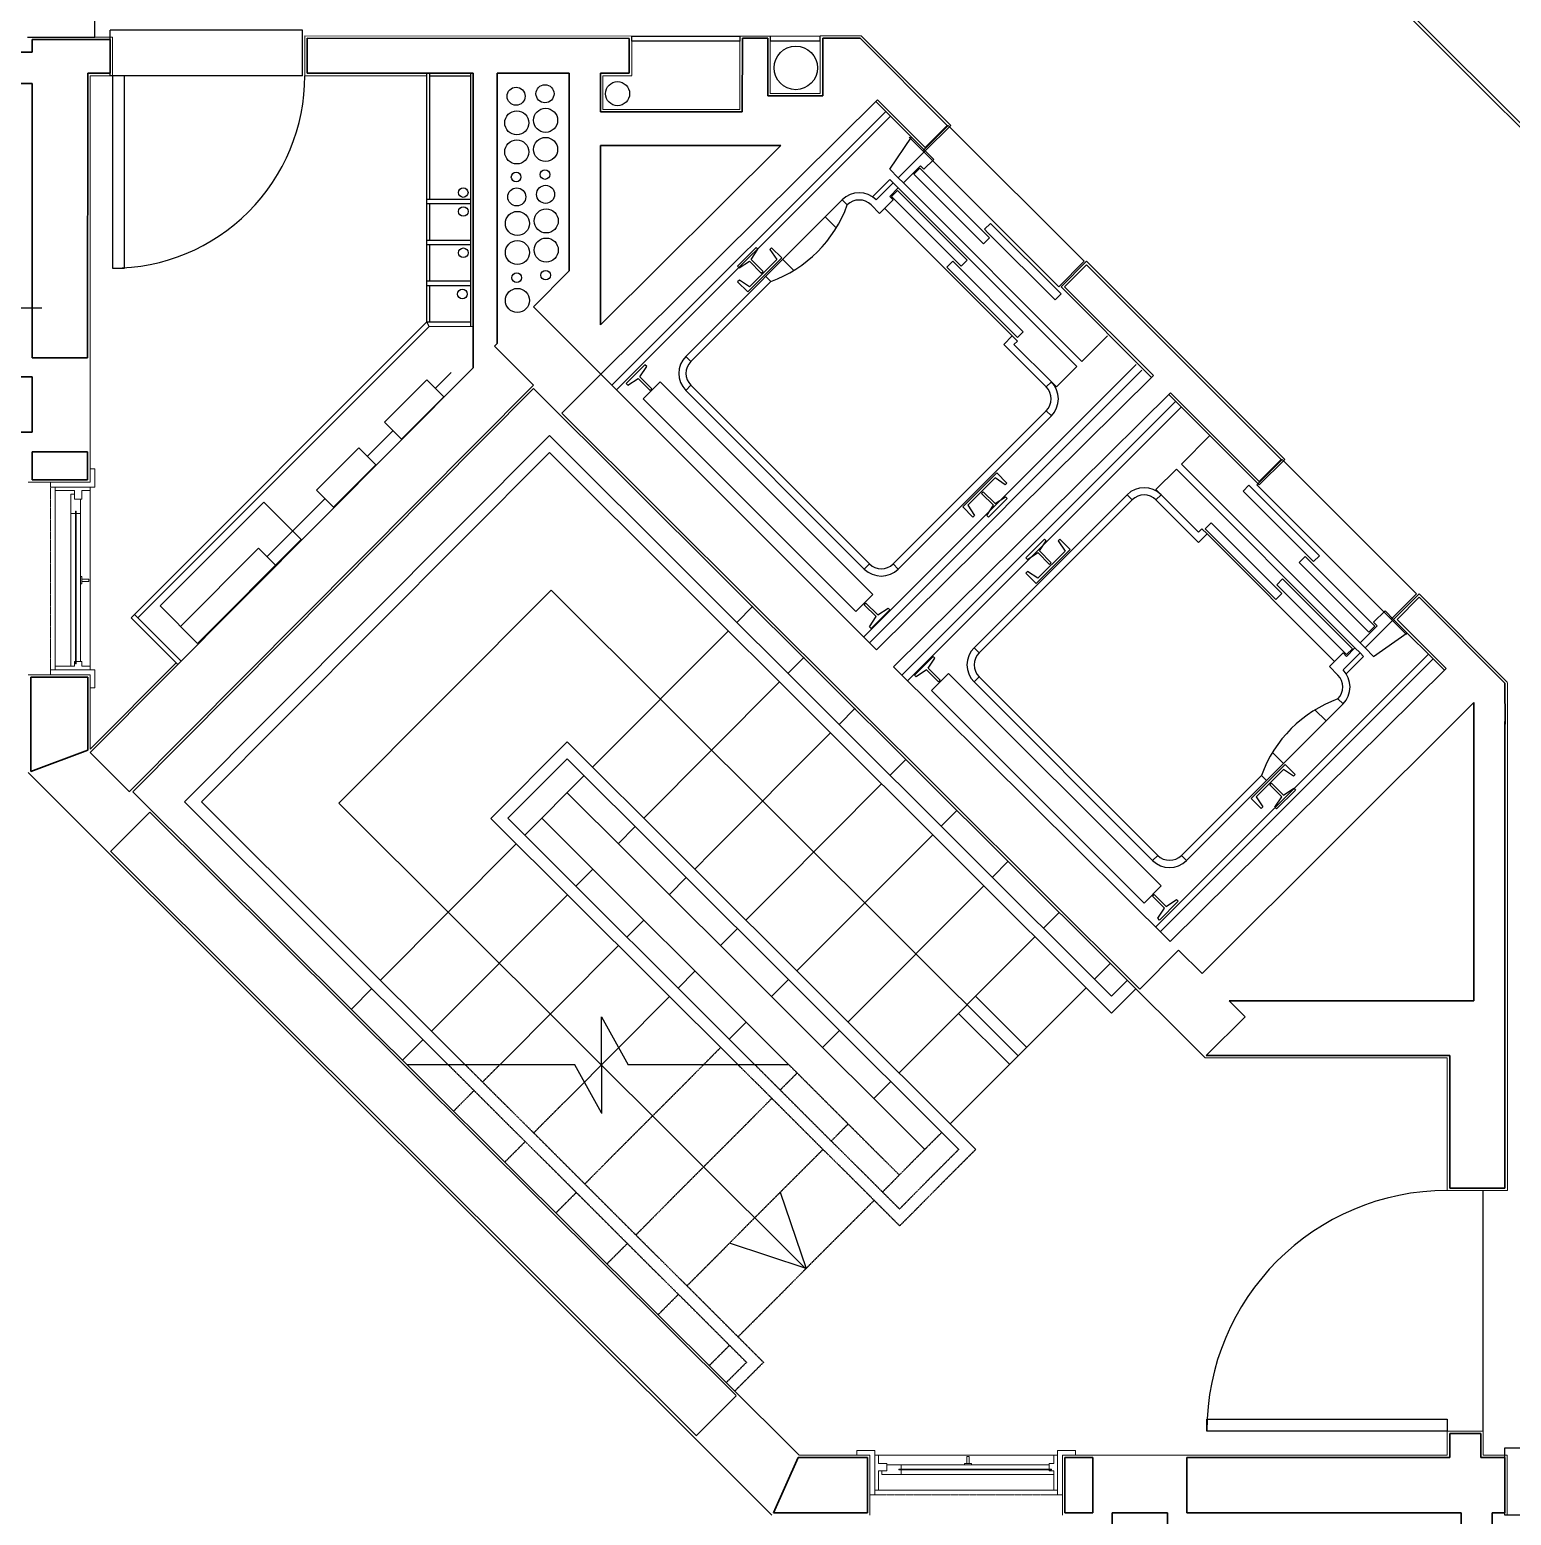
# Model space of a CAD drawing. Header units: millimetres. Extents: x -32319 to 9885, y 990 to 22164.
# Drawn here: x -2477 to 3684, y 9785 to 15960 of the extents above; entities that cross this region are included whole.
import ezdxf

# ---------------------------------------------------------------- set-up
doc = ezdxf.new("R2010")
doc.units = ezdxf.units.MM
doc.linetypes.add('HIDDEN', pattern=[0.375, 0.25, -0.125])
doc.layers.add('door', color=53, linetype='Continuous')
doc.layers.add('furniture', color=34, linetype='Continuous')
for name, color, linetype, lineweight in [('plaster', 4, 'Continuous', 13), ('wall', 5, 'Continuous', 35), ('wind', 161, 'Continuous', 5)]:
    doc.layers.add(name, color=color, linetype=linetype, lineweight=lineweight)

msp = doc.modelspace()

# ---------------------------------------------------------------- linework, layer by layer
for p, q in [((-2207.2, 15929.2), (-2207.2, 16920.8)), ((-1343, 15958), (-2143, 15958)), ((-2143, 15769.2), (-2143, 15958)), ((-1343.1, 15769.2), (-1343, 15958)), ((26.1, 15933.1), (476.1, 15933.1)), ((26.1, 15913.1), (26.1, 15933.1)), ((476.1, 15933.1), (476.1, 15913.1)), ((601.8, 15933.1), (810, 15934.3)), ((601.8, 15933.1), (601.8, 15913.1)), ((810, 15913.1), (810, 15934.3)), ((-2487.2, 15929.3), (-2207.2, 15929.2)), ((476.1, 15913.1), (26.1, 15913.1)), ((810.1, 15913.1), (601.8, 15913.1)), ((-1343.1, 15769.2), (-2143, 15769.2)), ((1082.4, 15620.6), (-54.6, 14483.6)), ((1101.5, 15601.5), (-35.4, 14464.5)), ((1236.5, 15456.7), (1342.5, 15562.8)), ((1342.5, 15562.8), (1907.4, 14997.8)), ((1099.3, 15380.4), (1189.8, 15513.3)), ((1801.6, 14891.9), (1180.2, 15513)), ((1246.3, 15456.7), (1134.6, 15345)), ((1281.7, 15421.4), (1246.3, 15456.7)), ((1134.6, 15345), (1099.3, 15380.4)), ((1155.9, 15323.8), (1226.6, 15394.5)), ((1224.3, 15385.1), (1199.5, 15360.4)), ((1224.3, 15385.1), (1514.2, 15095.2)), ((1226.6, 15394.5), (1240.7, 15380.4)), ((1240.7, 15380.4), (1281.7, 15421.4)), ((1099.3, 15337.9), (1027.1, 15265.8)), ((1113.4, 15323.8), (1042.7, 15253.1)), ((1113.4, 15323.8), (1099.3, 15337.9)), ((1134.6, 15302.6), (1113.4, 15323.8)), ((1134.6, 15345), (1155.9, 15323.8)), ((1155.9, 15323.8), (1898.3, 14581.3)), ((1489.4, 15070.5), (1199.5, 15360.4)), ((250.8, 14602.5), (901.3, 15253.1)), ((922.5, 15231.9), (901.3, 15253.1)), ((1113.4, 15253.1), (1056.9, 15196.5)), ((1134.6, 15302.6), (1099.3, 15267.2)), ((1099.3, 15267.2), (1113.4, 15253.1)), ((1106.4, 15267.2), (1131.1, 15292)), ((1106.4, 15267.2), (1396.3, 14977.3)), ((1421, 15002.1), (1131.1, 15292)), ((1134.6, 15302.6), (1877.1, 14560.1)), ((1021.5, 15231.9), (1056.9, 15196.5)), ((1608.4, 14687.4), (1078.1, 15217.7)), ((830.6, 15182.4), (876.6, 15136.4)), ((1493, 15130.6), (1517.7, 15155.3)), ((1507.1, 15116.4), (1493, 15130.6)), ((1517.7, 15155.3), (1811.2, 14861.9)), ((1514.2, 15095.2), (1489.4, 15070.5)), ((1786.4, 14837.1), (1507.1, 15116.4)), ((543.7, 15054.9), (465.9, 14977.1)), ((508.9, 14870.4), (650.4, 15011.9)), ((522.5, 15005.4), (550.8, 15047.8)), ((572, 14955.9), (522.5, 15005.4)), ((550.8, 15047.8), (543.7, 15054.9)), ((607.9, 15054.3), (600.9, 15047.2)), ((600.9, 15047.2), (629.2, 15004.8)), ((650.4, 15011.9), (607.9, 15054.3)), ((653.8, 15005.6), (699.8, 14959.6)), ((465.9, 14977.1), (473, 14970)), ((473, 14970), (515.4, 14998.3)), ((564.9, 14948.8), (515.4, 14998.3)), ((629.2, 15004.8), (516, 14891.6)), ((564.9, 14948.8), (572, 14955.9)), ((1360.9, 14998.5), (1336.2, 14973.8)), ((1336.2, 14973.8), (1629.6, 14680.3)), ((1375.1, 14984.4), (1360.9, 14998.5)), ((1654.4, 14705.1), (1375.1, 14984.4)), ((1396.3, 14977.3), (1421, 15002.1)), ((1907.4, 14997.8), (1801.6, 14891.9)), ((272, 14581.3), (604.3, 14913.7)), ((473.6, 14919.9), (466.5, 14912.9)), ((466.5, 14912.9), (508.9, 14870.4)), ((516, 14891.6), (473.6, 14919.9)), ((604.3, 14913.7), (583.1, 14934.9)), ((1811.2, 14861.9), (1786.4, 14837.1)), ((1629.6, 14680.3), (1654.4, 14705.1)), ((1608.4, 14687.4), (1573, 14652)), ((1573, 14652), (1749.8, 14475.3)), ((1608.4, 14687.4), (1629.6, 14666.2)), ((1629.6, 14666.2), (1615.5, 14652)), ((1615.5, 14652), (1771, 14496.5)), ((1898.3, 14581.3), (2004.4, 14687.4)), ((272, 14581.3), (250.8, 14602.5)), ((81.1, 14567.1), (3.3, 14489.4)), ((59.9, 14517.6), (88.2, 14560.1)), ((109.4, 14468.1), (59.9, 14517.6)), ((88.2, 14560.1), (81.1, 14567.1)), ((2123.3, 14568.5), (991.9, 13437.1)), ((2147.1, 14544.7), (1015.7, 13413.3)), ((1792.3, 14475.3), (1877.1, 14560.1)), ((3.3, 14489.4), (10.4, 14482.3)), ((10.4, 14482.3), (52.8, 14510.6)), ((102.3, 14461.1), (52.8, 14510.6)), ((144.7, 14496.5), (74, 14425.8)), ((102.3, 14461.1), (109.4, 14468.1)), ((1028.6, 13612.6), (144.7, 14496.5)), ((272, 14482.3), (250.8, 14461.1)), ((250.8, 14461.1), (993.2, 13718.7)), ((272, 14482.3), (1014.4, 13739.9)), ((1749.8, 14475.3), (1771, 14496.5)), ((1771, 14496.5), (1792.3, 14475.3)), ((957.9, 13541.9), (74, 14425.8)), ((2288, 14415.9), (1149.5, 13277.3)), ((2311.8, 14392.1), (1173.3, 13253.7)), ((1113.4, 13739.9), (1749.8, 14376.3)), ((1134.6, 13718.7), (1771, 14355.1)), ((1749.8, 14376.3), (1771, 14355.1)), ((-315.3, 14273.5), (-1833.1, 12751.4)), ((-315.3, 14273.5), (1420.2, 12542.7)), ((2312.2, 14154.7), (2430.7, 14273.2)), ((-315.2, 14202.8), (-1762.4, 12751.5)), ((-315.4, 14202.6), (1349.3, 12542.7)), ((3054.7, 13412.2), (2312.2, 14154.7)), ((2625.7, 14068), (2731.5, 14173.8)), ((2731.5, 14173.8), (3290.1, 13615.2)), ((1402.5, 13976.8), (1544, 14118.3)), ((1536.9, 14097.1), (1423.7, 13983.9)), ((1579.3, 14068.8), (1536.9, 14097.1)), ((1544, 14118.3), (1586.4, 14075.8)), ((2206.1, 14048.6), (2291, 14133.5)), ((3033.5, 13391), (2291, 14133.5)), ((1449.5, 13391), (2085.9, 14027.4)), ((1480.9, 14032.8), (1488, 14039.9)), ((1480.9, 14032.8), (1530.4, 13983.4)), ((1488, 14039.9), (1537.5, 13990.4)), ((1537.5, 13990.4), (1579.9, 14018.7)), ((1586.4, 14075.8), (1579.3, 14068.8)), ((1579.9, 14018.7), (1587, 14011.6)), ((2107.1, 14006.2), (2085.9, 14027.4)), ((2227.3, 14027.4), (2206.1, 14048.6)), ((2206.1, 14006.2), (2227.3, 14027.4)), ((2382.9, 13871.9), (2227.3, 14027.4)), ((2592.7, 14067.5), (2568, 14042.8)), ((2568, 14042.8), (2861.4, 13749.3)), ((2886.2, 13774.1), (2592.7, 14067.5)), ((3247.2, 13446.8), (2625.7, 14068)), ((1445, 13934.4), (1402.5, 13976.8)), ((1423.7, 13983.9), (1452, 13941.5)), ((1470.7, 13369.8), (2107.1, 14006.2)), ((1502.1, 13940.9), (1530.4, 13983.4)), ((1587, 14011.6), (1509.2, 13933.9)), ((2382.9, 13829.4), (2206.1, 14006.2)), ((1452, 13941.5), (1445, 13934.4)), ((1509.2, 13933.9), (1502.1, 13940.9)), ((2411.2, 13886), (2435.9, 13910.8)), ((2435.9, 13910.8), (2715.3, 13631.4)), ((1742.5, 13843.3), (1664.7, 13765.6)), ((1721.3, 13793.8), (1749.6, 13836.3)), ((1742.5, 13843.3), (1749.6, 13836.3)), ((1799.6, 13835.7), (1806.7, 13842.8)), ((1799.6, 13835.7), (1827.9, 13793.3)), ((1849.1, 13800.3), (1806.7, 13842.8)), ((2397.1, 13886), (2382.9, 13871.9)), ((2418.3, 13864.8), (2382.9, 13829.4)), ((2418.3, 13864.8), (2397.1, 13886)), ((2704.6, 13592.6), (2411.2, 13886)), ((2418.3, 13864.8), (2948.6, 13334.5)), ((1671.8, 13758.5), (1714.2, 13786.8)), ((1707.7, 13658.9), (1849.1, 13800.3)), ((1763.7, 13737.3), (1714.2, 13786.8)), ((1827.9, 13793.3), (1714.8, 13680.1)), ((1770.8, 13744.3), (1721.3, 13793.8)), ((2801.3, 13745.8), (2826.1, 13770.6)), ((3116, 13480.6), (2826.1, 13770.6)), ((2886.2, 13774.1), (2861.4, 13749.3)), ((1014.4, 13739.9), (993.2, 13718.7)), ((1113.4, 13739.9), (1134.6, 13718.7)), ((1664.7, 13765.6), (1671.8, 13758.5)), ((1672.4, 13708.4), (1665.3, 13701.3)), ((1714.8, 13680.1), (1672.4, 13708.4)), ((1763.7, 13737.3), (1770.8, 13744.3)), ((2801.3, 13745.8), (3091.3, 13455.9)), ((1665.3, 13701.3), (1707.7, 13658.9)), ((2708.2, 13652.7), (2732.9, 13677.4)), ((2998.1, 13362.7), (2708.2, 13652.7)), ((2732.9, 13677.4), (3022.8, 13387.5)), ((-309.3, 13630.7), (-1191.6, 12745.9)), ((-309.3, 13630.7), (1632.7, 11695.2)), ((1028.6, 13612.6), (957.9, 13541.9)), ((2729.4, 13617.3), (2704.6, 13592.6)), ((2715.3, 13631.4), (2729.4, 13617.3)), ((3290.1, 13615.2), (3184.5, 13509.6)), ((530.3, 13563.7), (463.4, 13496.6)), ((993.2, 13570.2), (1000.2, 13577.3)), ((993.2, 13570.2), (1042.7, 13520.7)), ((1000.2, 13577.3), (1049.7, 13527.8)), ((1099.2, 13549), (1021.4, 13471.2)), ((1049.7, 13527.8), (1092.2, 13556.1)), ((1092.2, 13556.1), (1099.2, 13549)), ((3111.2, 13497.1), (3159, 13544.9)), ((3159, 13544.9), (3194.2, 13509.4)), ((428.1, 13461.2), (-136.4, 12895.1)), ((1014.4, 13478.3), (1042.7, 13520.7)), ((1021.4, 13471.2), (1014.4, 13478.3)), ((3054.7, 13412.2), (3125.4, 13483)), ((3194.2, 13509.4), (3075.9, 13391)), ((3116, 13480.6), (3091.3, 13455.9)), ((3125.4, 13483), (3111.2, 13497.1)), ((3075.9, 13391), (3054.7, 13412.2)), ((3111.2, 13355.7), (3250.8, 13452.8)), ((742.7, 13351.8), (675.9, 13284.8)), ((1279.9, 13355.6), (1202.1, 13277.8)), ((1258.7, 13306.1), (1287, 13348.5)), ((1287, 13348.5), (1279.9, 13355.6)), ((1470.7, 13369.8), (1449.5, 13391)), ((3339, 13364.5), (2204.3, 12229.9)), ((3358.1, 13345.4), (2223.5, 12210.9)), ((2984, 13369.8), (2927.4, 13313.2)), ((2998.1, 13355.7), (2984, 13369.8)), ((3054.7, 13369.8), (2984, 13299.1)), ((3068.8, 13355.7), (2996.7, 13283.5)), ((3033.5, 13391), (2998.1, 13355.7)), ((2998.1, 13362.7), (3022.8, 13387.5)), ((3033.5, 13391), (3054.7, 13369.8)), ((3054.7, 13369.8), (3068.8, 13355.7)), ((3075.9, 13391), (3111.2, 13355.7)), ((1208.4, 13269.9), (1201.3, 13277)), ((1251.6, 13299), (1208.4, 13269.9)), ((1301.1, 13249.5), (1251.6, 13299)), ((1308.2, 13256.6), (1258.7, 13306.1)), ((1343.5, 13285), (1272.8, 13214.3)), ((1343.5, 13285), (2227.3, 12401.1)), ((2962.7, 13277.9), (2927.4, 13313.2)), ((640.5, 13249.4), (76, 12683.2)), ((1272.8, 13214.3), (2156.6, 12330.4)), ((1301.1, 13249.5), (1308.2, 13256.6)), ((1470.7, 13270.8), (1449.5, 13249.6)), ((2192, 12507.1), (1449.5, 13249.6)), ((2213.2, 12528.4), (1470.7, 13270.8)), ((2333.4, 12507.1), (2984, 13157.7)), ((2962.7, 13178.9), (2984, 13157.7)), ((955, 13139.9), (888.3, 13073)), ((2913.2, 13087), (2867.2, 13133)), ((853, 13037.6), (359.5, 12542.7)), ((-242.6, 13001), (-560.4, 12682.3)), ((-242.6, 13001), (217, 12542.7)), ((-242.5, 12930.3), (-489.7, 12682.4)), ((-242.5, 12930.3), (146.2, 12542.7)), ((1167.4, 12928), (1100.7, 12861.1)), ((2601.3, 12765.3), (2742.7, 12906.8)), ((2736.5, 12910.2), (2690.4, 12956.2)), ((2742.7, 12906.8), (2785.2, 12864.3)), ((-171.7, 12859.7), (-418.8, 12611.8)), ((2312.2, 12528.4), (2644.5, 12860.7)), ((2735.7, 12885.5), (2622.5, 12772.4)), ((2644.5, 12860.7), (2665.8, 12839.5)), ((2778.1, 12857.3), (2735.7, 12885.5)), ((2785.2, 12864.3), (2778.1, 12857.3)), ((1065.4, 12825.7), (630.8, 12389.8)), ((2679.7, 12821.3), (2686.7, 12828.4)), ((2679.7, 12821.3), (2729.2, 12771.8)), ((2686.7, 12828.4), (2736.2, 12778.9)), ((2785.7, 12800.1), (2707.9, 12722.3)), ((2736.2, 12778.9), (2778.7, 12807.2)), ((2778.7, 12807.2), (2785.7, 12800.1)), ((-1833.3, 12751.2), (-737.2, 11658.3)), ((-1762.4, 12751.5), (-666.2, 11658.3)), ((-1191.6, 12745.9), (750.4, 10810.4)), ((2643.7, 12722.9), (2601.3, 12765.3)), ((2622.5, 12772.4), (2650.8, 12730)), ((2650.8, 12730), (2643.7, 12722.9)), ((2700.9, 12729.4), (2729.2, 12771.8)), ((2707.9, 12722.3), (2700.9, 12729.4)), ((-560.4, 12682.3), (468, 11658.3)), ((-489.7, 12682.4), (537.8, 11658.3)), ((-348.2, 12682.6), (679, 11658.3)), ((1379.7, 12716), (1313.2, 12649.3)), ((40.7, 12647.8), (-29.9, 12577)), ((1277.9, 12613.9), (713.3, 12047.8)), ((-454.1, 12576.5), (-1019, 12009.9)), ((4.6, 12542.7), (1244.7, 11306)), ((1592.1, 12504.1), (1525.6, 12437.5)), ((2213.2, 12528.4), (2192, 12507.1)), ((2312.2, 12528.4), (2333.4, 12507.1)), ((-135.8, 12470.8), (-206.4, 12400)), ((253.1, 12436), (182.5, 12365.2)), ((-241.5, 12364.8), (-806.6, 11798.1)), ((1490.3, 12402.1), (925.8, 11835.9)), ((2227.3, 12401.1), (2156.6, 12330.4)), ((2191.9, 12358.7), (2199, 12365.8)), ((2191.9, 12358.7), (2241.4, 12309.2)), ((2199, 12365.8), (2248.5, 12316.3)), ((1804.3, 12292.1), (1738, 12225.6)), ((2213.2, 12266.8), (2241.4, 12309.2)), ((2298, 12337.5), (2220.2, 12259.7)), ((2248.5, 12316.3), (2290.9, 12344.6)), ((2290.9, 12344.6), (2298, 12337.5)), ((76.6, 12259), (6.1, 12188.3)), ((2220.2, 12259.7), (2213.2, 12266.8)), ((465.6, 12224.2), (395, 12153.4)), ((1702.7, 12190.2), (1138.2, 11624.1)), ((-28.9, 12153.1), (-522.3, 11658.3)), ((289.1, 12047.1), (218.6, 11976.5)), ((2016.7, 12080.3), (1950.5, 12013.8)), ((678, 12012.3), (607.4, 11941.5)), ((2087.5, 12009.6), (2021.3, 11943.2)), ((-1054.3, 11974.5), (-1138.3, 11890.3)), ((183.7, 11941.5), (-251.1, 11505.5)), ((1915.2, 11978.4), (1350.7, 11412.3)), ((1455.3, 11942.5), (1667.7, 11730.7)), ((2122.9, 11974.3), (2021.4, 11872.5)), ((-99.1, 11657.9), (-99.5, 11857)), ((-99.5, 11857), (11.8, 11657.9)), ((1384.7, 11871.7), (1597.1, 11659.9)), ((501.5, 11835.3), (431.1, 11764.7)), ((890.5, 11800.5), (819.8, 11729.7)), ((-841.9, 11762.7), (-925.9, 11678.5)), ((-210.8, 11657.9), (-908.2, 11657.9)), ((-99.5, 11458.8), (-210.8, 11657.9)), ((-99.1, 11657.9), (-99.5, 11455)), ((679.4, 11657.9), (11.8, 11657.9)), ((1102.9, 11588.7), (1032.3, 11517.9)), ((643.8, 11128.3), (750.9, 10810.8)), ((3566.5, 10135.4), (3566.5, 11135.4)), ((750.9, 10810.8), (432, 10915.9)), ((3656.6, 10065.5), (4648.1, 10065.5)), ((3656.6, 9785.5), (3656.6, 10065.5)), ((4648.1, 9785.5), (3656.6, 9785.5))]:
    msp.add_line(p, q)
at = {"ltscale": 4}
for p, q in [((-242.3, 12788.8), (4.6, 12542.7)), ((146.2, 12542.7), (1386.1, 11306.2)), ((217, 12542.7), (1456.9, 11306.4)), ((359.5, 12542.7), (288.5, 12471.4)), ((1349.3, 12542.7), (2021.4, 11872.5)), ((1420.2, 12542.7), (2021.3, 11943.3)), ((630.8, 12389.8), (500.9, 12259.6))]:
    msp.add_line(p, q, dxfattribs=at)
at = {"linetype": 'HIDDEN'}
for p, q in [((396.3, 11729.8), (-169.3, 11162.6)), ((-737.2, 11658.3), (503.5, 10421.1)), ((-666.2, 11658.3), (574.2, 10421.2)), ((-594.1, 11586.4), (-522.3, 11658.3)), ((468, 11658.3), (1140.3, 10988.9)), ((537.8, 11658.3), (1139.3, 11058.7)), ((713.9, 11623.5), (643.6, 11552.9)), ((679, 11658.3), (1138.9, 11199.9)), ((-629.5, 11550.9), (-713.4, 11466.7)), ((-381.7, 11374.5), (-251.1, 11505.5)), ((608.8, 11518.1), (43.1, 10950.8)), ((926.4, 11411.7), (856, 11341.1)), ((1315.3, 11376.9), (1068.6, 11129.3)), ((-417, 11339), (-501, 11254.8)), ((821.4, 11306.4), (255.6, 10738.9)), ((1386.1, 11306.3), (1139.3, 11058.7)), ((1456.9, 11306.4), (1140.3, 10988.9)), ((-204.6, 11127.2), (-288.5, 11043)), ((1034, 11094.7), (468, 10527.1)), ((7.8, 10915.4), (-76.1, 10831.2)), ((220.3, 10703.5), (136.4, 10619.4)), ((432.7, 10491.7), (348.8, 10407.6)), ((503.5, 10421.1), (419.6, 10337)), ((574.2, 10421.2), (455, 10301.7))]:
    msp.add_line(p, q, dxfattribs=at)
for centre, radius in [((-454.6, 15683.7), 37.5), ((-334.6, 15694.2), 37.5), ((-32.8, 15694.4), 50), ((-452, 15573.2), 50), ((-332.1, 15583.7), 50), ((-452, 15452.3), 50), ((-332.1, 15462.7), 50), ((-334.6, 15358.2), 20), ((-454.6, 15347.8), 20), ((-452, 15265.5), 37.5), ((-332, 15276), 37.5), ((-449.4, 15155), 50), ((-329.5, 15165.5), 50), ((-449.4, 15034.1), 50), ((-329.5, 15044.5), 50), ((-452, 14929.6), 20), ((-332, 14940), 20), ((-449.4, 14835), 50)]:
    msp.add_circle(centre, radius)
for centre, radius, start, end in [((972, 15182.4), 100, 45, 135), ((972, 15182.4), 70, 45, 135), ((423.1, 15413.1), 531.2, 289.94238, 340.05762), ((321.5, 14531.8), 100, 135, 225), ((321.5, 14531.8), 70, 135, 225), ((1700.3, 14425.8), 70, 315, 45), ((1700.3, 14425.8), 100, 315, 45), ((2156.6, 13956.7), 100, 45, 135), ((2156.6, 13956.7), 70, 45, 135), ((1063.9, 13789.4), 100, 225, 315), ((1063.9, 13789.4), 70, 225, 315), ((1520.2, 13320.3), 100, 135, 225), ((1520.2, 13320.3), 70, 135, 225), ((2913.2, 13228.4), 70, 315, 45), ((2913.2, 13228.4), 100, 315, 45), ((3143.9, 12679.5), 531.2, 109.94238, 160.05762), ((2262.7, 12577.9), 100, 225, 315), ((2262.7, 12577.9), 70, 225, 315)]:
    msp.add_arc(centre, radius, start, end)
at = {"layer": 'door'}
for p, q in [((-2083.2, 15769), (-2133.2, 15769)), ((-2133.2, 15769), (-2133.2, 14969)), ((-2083.2, 14969), (-2083.2, 15769)), ((-2133.2, 14969), (-2083.2, 14969)), ((2417.4, 10185.4), (3417.4, 10185.4)), ((2417.4, 10135.4), (2417.4, 10185.4)), ((3417.4, 10135.4), (2417.4, 10135.4)), ((3417.4, 10185.4), (3417.4, 10135.4))]:
    msp.add_line(p, q, dxfattribs=at)
for centre, radius, start, end in [((-2477.4, 15929.2), 991.5, 89.99517, 180), ((-2133.2, 15769), 800, 270, 0.00752), ((3417.4, 10135.4), 1000, 90, 180)]:
    msp.add_arc(centre, radius, start, end, dxfattribs=at)
at = {"layer": 'furniture'}
for p, q in [((-825.4, 14745.9), (-825.5, 15779.2)), ((-825.5, 15779.2), (-815.5, 15779.2)), ((-815.5, 15779.2), (-815.5, 15255.9)), ((-815.5, 15779.2), (-634, 15779.2)), ((-815.5, 15769.2), (-643.9, 15769.2)), ((-643.9, 15779.2), (-643.8, 14725.9)), ((-634, 15779.2), (-633.9, 14725.9)), ((-825.4, 15255.9), (-643.9, 15255.9)), ((-633.9, 15255.9), (-633.9, 15255.9)), ((-643.9, 15235.9), (-825.4, 15236.1)), ((-815.5, 15236.1), (-815.5, 15085.9)), ((-633.9, 15235.9), (-633.9, 15235.9)), ((-825.4, 15085.9), (-643.8, 15085.9)), ((-633.9, 15085.9), (-633.9, 15085.9)), ((-643.8, 15065.9), (-825.4, 15066.1)), ((-815.5, 15066.1), (-815.4, 14915.9)), ((-633.9, 15065.9), (-633.9, 15065.9)), ((-825.4, 14915.9), (-643.8, 14915.9)), ((-643.8, 14895.9), (-825.4, 14896.1)), ((-815.4, 14896.1), (-815.4, 14745.9)), ((-633.9, 14915.9), (-633.9, 14915.9)), ((-633.9, 14895.9), (-633.9, 14895.9)), ((-2427.4, 14802.2), (-2677.4, 14802.2)), ((-2055.7, 13515.5), (-825.4, 14745.9)), ((-2027.4, 13515.5), (-816.8, 14726.1)), ((-825.4, 14745.9), (-643.9, 14745.9)), ((-816.8, 14726.1), (-825.4, 14745.9)), ((-633.9, 14725.9), (-816.8, 14726.1)), ((-790, 14470.1), (-725.1, 14535)), ((-825.3, 14505.5), (-1002.1, 14328.7)), ((-754.6, 14434.8), (-825.3, 14505.5)), ((-931.4, 14258), (-754.6, 14434.8)), ((-931.4, 14258), (-1002.1, 14328.7)), ((-1072.8, 14187.3), (-966.8, 14293.3)), ((-1108.2, 14222.6), (-1285, 14045.9)), ((-1037.5, 14151.9), (-1108.2, 14222.6)), ((-1214.3, 13975.1), (-1037.5, 14151.9)), ((-1214.3, 13975.1), (-1285, 14045.9)), ((-1935.5, 13565), (-1504.2, 13996.4)), ((-1504.2, 13996.4), (-1348.6, 13840.8)), ((-1490, 13770.1), (-1249.6, 14010.5)), ((-1348.6, 13840.8), (-1779.9, 13409.5)), ((-1850.6, 13480.2), (-1525.4, 13805.4)), ((-1525.4, 13805.4), (-1454.7, 13734.7)), ((-2041.5, 13529.6), (-1847, 13336)), ((-1779.9, 13409.5), (-1935.5, 13565)), ((-2055.7, 13515.5), (-1861.1, 13321.9)), ((-1779.9, 13409.5), (-1850.6, 13480.2))]:
    msp.add_line(p, q, dxfattribs=at)
for centre, radius in [((708.3, 15801.4), 90.4), ((-674.6, 15283.4), 20), ((-674, 15204.6), 20), ((-674, 15033), 20), ((-678, 14861.5), 20)]:
    msp.add_circle(centre, radius, dxfattribs=at)
at = {"layer": 'plaster'}
for p, q in [((2207.9, 17070.9), (3506.7, 15767.1)), ((-1333.2, 15934.9), (-1333.2, 15769.1)), ((26.1, 15933.1), (-1333.2, 15934.9)), ((26.1, 15769.8), (26.1, 15933.1)), ((476.1, 15933.1), (601.8, 15933.1)), ((476.1, 15629.1), (476.1, 15933.1)), ((601.8, 15695.4), (601.8, 15933.1)), ((810, 15934.3), (980.8, 15934.3)), ((810, 15934.3), (810, 15695.5)), ((1352.4, 15562.7), (980.8, 15934.3)), ((-2227.4, 15929.1), (-2477.4, 15929.2)), ((-2477.4, 15929.2), (-2133.2, 15929.2)), ((-2133.2, 15769), (-2133.2, 15929.2)), ((16.1, 15924.1), (-1323.2, 15924.9)), ((-2226.2, 15769), (-2133.2, 15769)), ((-2225.9, 14079.4), (-2226.2, 15769)), ((-1333.2, 15769.1), (-825.5, 15769.2)), ((-93.9, 15629), (-93.9, 15769.1)), ((-93.9, 15769.1), (26.1, 15769.1)), ((4808.1, 14470.7), (3504.3, 15769.5)), ((601.8, 15695.4), (810, 15695.5)), ((-93.9, 15629), (27.5, 15629)), ((476.1, 15629.1), (27.5, 15629)), ((1041.5, 15661.5), (1246.3, 15456.7)), ((1246.3, 15456.7), (1352.4, 15562.7)), ((1811.5, 14891.9), (1917.3, 14997.8)), ((2741.4, 14173.7), (1917.3, 14997.8)), ((2188.1, 14515.3), (1811.5, 14891.9)), ((-382, 14469.2), (-2048.7, 12793)), ((-382, 14469.2), (2411.2, 11686.2)), ((2258.9, 14444.5), (2635.6, 14068)), ((2635.6, 14068), (2741.4, 14173.7)), ((-2483.1, 14079.4), (-2226.1, 14079.4)), ((3194.4, 13509.5), (3299.9, 13615.1)), ((3300, 13615.1), (3666.5, 13248.7)), ((3405.5, 13298.4), (3194.4, 13509.5)), ((-2483.1, 13279.4), (-2226.1, 13279.4)), ((-2226.1, 13279.4), (-2225.9, 12969.5)), ((-2225.9, 12969.5), (-1868.2, 13328.9)), ((3667.5, 13247.6), (3667.4, 11135.4)), ((-2483.1, 12873.2), (608.2, 9785.4)), ((-2048.7, 12793), (722.1, 10035.4)), ((3417.5, 11686.2), (2411.2, 11686.2)), ((3417.4, 11135.4), (3417.5, 11686.2)), ((3667.4, 11135.4), (3417.4, 11135.4)), ((3417.4, 10035.4), (3417.4, 10135.4)), ((3417.4, 10135.4), (3566.5, 10135.4)), ((3566.5, 10135.4), (3566.5, 10035.4)), ((722.1, 10035.4), (1016.7, 10035.4)), ((1016.7, 9785.4), (1016.7, 10035.4)), ((1816.7, 9785.4), (1816.7, 10035.4)), ((1816.7, 10035.4), (3417.4, 10035.4)), ((3566.5, 10035.4), (3666.5, 10035.4)), ((3666.5, 10035.4), (3666.5, 9785.4))]:
    msp.add_line(p, q, dxfattribs=at)
at = {"layer": 'wall'}
for p, q in [((2212.1, 17080.9), (4818.1, 14474.8)), ((-2467.4, 15919.2), (-2143.2, 15919.2)), ((-2467.4, 15867.1), (-2467.4, 15919.2)), ((-2143.2, 15779), (-2143.2, 15919.2)), ((-1323.2, 15924.9), (-1323.2, 15779.1)), ((16.1, 15779.8), (16.1, 15924.1)), ((486.1, 15924.9), (485.9, 15619)), ((486.1, 15924.9), (591.8, 15924.8)), ((591.8, 15924.9), (591.6, 15685.3)), ((820.9, 15685.3), (820.9, 15924.9)), ((820.9, 15924.9), (976, 15924.9)), ((1338.2, 15562.7), (976, 15924.9)), ((-2467.4, 15867.1), (-3685.8, 15867)), ((-2237.4, 14597), (-2236.2, 15779)), ((-2236.2, 15779), (-2143.2, 15779)), ((-1323.2, 15779.1), (-633.9, 15779.3)), ((-633.8, 14555.3), (-633.9, 15779.2)), ((-533.9, 15779.2), (-233.9, 15779.3)), ((-533.8, 14655.9), (-533.9, 15779.2)), ((-233.8, 14957.5), (-233.9, 15779.3)), ((-103.9, 15779.1), (16.1, 15779.1)), ((-103.9, 15779.1), (-103.9, 15619)), ((-2467.4, 15737.2), (-3739.9, 15737.2)), ((-2467.4, 14597), (-2467.4, 15737.2)), ((591.6, 15685.3), (820.9, 15685.3)), ((1048.6, 15668.5), (-102.9, 14529.1)), ((1048.6, 15668.5), (1246.3, 15470.8)), ((-103.9, 15619), (17.5, 15619.1)), ((17.5, 15619), (485.9, 15619.2)), ((1246.3, 15470.8), (1338.2, 15562.7)), ((646.5, 15479.1), (-103.9, 15479)), ((-103.8, 14733.9), (-103.9, 15479)), ((646.5, 15479.1), (-103.8, 14733.9)), ((-382.2, 14808.3), (-233.8, 14957.5)), ((1825.6, 14891.9), (1917.3, 14983.6)), ((2727.2, 14173.7), (1917.3, 14983.6)), ((2195.2, 14522.4), (1825.6, 14891.9)), ((-102.9, 14529.1), (-382.2, 14808.3)), ((-544.7, 14645), (-533.8, 14655.9)), ((-382.1, 14483.3), (-544.7, 14645)), ((-2467.4, 14597), (-2237.4, 14597)), ((-2467.4, 14597), (-2237.4, 14597)), ((-3503.1, 14517.3), (-2467.4, 14517.2)), ((-2467.4, 14287.2), (-2467.4, 14517.2)), ((-633.8, 14555.4), (-2225.4, 12955.7)), ((-264.7, 14366.5), (-102.5, 14528.6)), ((-102.9, 14529.1), (1043.7, 13382.9)), ((2195.1, 14522.5), (1043.7, 13382.9)), ((-382, 14483.4), (-2062.7, 12793.2)), ((2266, 14451.6), (1114.5, 13312.1)), ((2266, 14451.6), (2635.6, 14082.1)), ((-264.7, 14366.5), (2138.7, 11972.9)), ((-3503.2, 14287.3), (-2467.4, 14287.2)), ((-2467.4, 14205.7), (-2467.5, 14089.4)), ((-2467.4, 14205.7), (-2237.4, 14205.7)), ((-2467.4, 14205.7), (-2237.4, 14205.7)), ((-2237.6, 14089.4), (-2237.4, 14205.7)), ((2635.6, 14082.1), (2727.2, 14173.7)), ((-2467.5, 14089.4), (-2237.6, 14089.4)), ((3208.5, 13509.5), (3299.9, 13601)), ((3299.9, 13601), (3656.5, 13244.5)), ((3412.6, 13305.4), (3208.5, 13509.5)), ((1114.5, 13312.1), (2264.9, 12169.8)), ((3412.6, 13305.4), (2264.9, 12169.8)), ((-2473.1, 13269.4), (-2236.1, 13269.4)), ((-2472.9, 12877.1), (-2473.1, 13269.4)), ((-2236.1, 13269.4), (-2235.8, 12965.7)), ((3657.5, 13074.1), (3656.5, 13244.5)), ((3527.5, 13163.4), (2398.4, 12037.3)), ((3527.5, 13163.4), (3527.5, 13074.1)), ((3527.5, 13074.1), (3527.5, 11924.2)), ((3657.4, 13085.4), (3657.4, 11145.4)), ((-2472.9, 12877.1), (-2235.8, 12965.7)), ((-2225.4, 12955.7), (-2062.8, 12793.1)), ((-2140.6, 12545.6), (-1977.8, 12708.4)), ((-1978, 12708.2), (460.5, 10282.9)), ((-2141, 12545.2), (294.2, 10116.6)), ((2300, 12134.2), (2138.6, 11972.9)), ((2398.4, 12037.3), (2300, 12134.2)), ((2577.3, 11856.9), (2510.6, 11924.2)), ((3527.5, 11924.2), (2510.6, 11924.2)), ((2415.3, 11696.2), (2577.3, 11856.9)), ((3427.5, 11696.2), (2415.3, 11696.2)), ((3427.4, 11145.4), (3427.5, 11696.2)), ((3657.4, 11145.4), (3427.4, 11145.4)), ((293.8, 10116.2), (459.9, 10282.2)), ((3427.4, 10125.4), (3556.3, 10125.4)), ((3427.4, 10025.4), (3427.4, 10125.4)), ((3556.3, 10125.4), (3556.3, 10025.4)), ((615.3, 9795.4), (718, 10025.4)), ((718, 10025.4), (1006.7, 10025.4)), ((1006.7, 9795.4), (1006.7, 10025.4)), ((1826.7, 10025.4), (1942.9, 10025.4)), ((1826.7, 9795.4), (1826.7, 10025.4)), ((1942.9, 9795.4), (1942.9, 10025.4)), ((2334.2, 10025.4), (3427.4, 10025.4)), ((2334.2, 9795.4), (2334.2, 10025.4)), ((3556.5, 10025.4), (3656.5, 10025.4)), ((3656.5, 10025.4), (3656.5, 9795.3)), ((615.3, 9795.4), (1006.7, 9795.4)), ((1942.9, 9795.4), (1826.7, 9795.4)), ((2024.4, 8795.4), (2024.5, 9795.4)), ((2024.5, 9795.4), (2254.5, 9795.4)), ((2254.5, 8797.6), (2254.5, 9795.4)), ((2334.2, 9795.4), (3474.5, 9795.4)), ((3474.5, 9795.4), (3474.5, 8522.9)), ((3604.4, 9795.3), (3604.2, 8577)), ((3604.5, 9795.3), (3656.5, 9795.3))]:
    msp.add_line(p, q, dxfattribs=at)
at = {"layer": 'wall', "ltscale": 8}
msp.add_line((-1323.2, 15924.9), (16.1, 15924.1), dxfattribs=at)
at = {"layer": 'wind', "color": 250}
for p, q in [((-2283.2, 14079.4), (-2233.2, 14079.4)), ((-2291.1, 14044.4), (-2371.1, 14044.4)), ((-2291.1, 14029.4), (-2306.1, 14029.4)), ((-2291.1, 14029.4), (-2306.1, 14029.4)), ((-2306.1, 14029.4), (-2291.1, 14029.4)), ((-2291.1, 14024.4), (-2291.1, 14044.4)), ((-2291.1, 14009.4), (-2291.1, 14029.4)), ((-2226.1, 14044.4), (-2261.1, 14044.4)), ((-2261.1, 14044.4), (-2261.1, 14024.4)), ((-2261.1, 14029.4), (-2261.1, 14009.4)), ((-2226.1, 14014.4), (-2226.1, 14029.4)), ((-2261.1, 14009.4), (-2291.1, 14009.4)), ((-2371.1, 13314.4), (-2371.1, 13299.4)), ((-2291.1, 13314.4), (-2371.1, 13314.4)), ((-2306.1, 13314.4), (-2291.1, 13314.4)), ((-2291.1, 13334.4), (-2287.6, 13334.4)), ((-2291.1, 13334.4), (-2291.1, 13314.4)), ((-2291.1, 13314.4), (-2291.1, 13334.4)), ((-2261.1, 13334.4), (-2284.6, 13334.4)), ((-2233.1, 13279.4), (-2283.1, 13279.4)), ((-2261.1, 13314.4), (-2261.1, 13334.4)), ((-2226.1, 13314.4), (-2261.1, 13314.4)), ((-2226.1, 13299.4), (-2226.1, 13314.4)), ((1016.7, 10035.4), (1016.7, 9985.4)), ((1051.7, 10035.4), (1051.7, 10000.4)), ((1081.7, 10035.4), (1066.7, 10035.4)), ((1796.7, 10035.4), (1781.7, 10035.4)), ((1781.7, 10035.4), (1781.7, 10000.4)), ((1816.7, 9985.4), (1816.7, 10035.4)), ((1051.7, 10000.4), (1071.7, 10000.4)), ((1051.7, 9970.4), (1051.7, 9890.4)), ((1071.7, 9970.4), (1051.7, 9970.4)), ((1066.7, 10000.4), (1086.7, 10000.4)), ((1066.7, 9955.4), (1066.7, 9970.4)), ((1086.7, 9970.4), (1066.7, 9970.4)), ((1066.7, 9970.4), (1066.7, 9955.4)), ((1066.7, 9970.4), (1066.7, 9955.4)), ((1086.7, 10000.4), (1086.7, 9970.4)), ((1781.7, 10000.4), (1761.7, 10000.4)), ((1761.7, 10000.4), (1761.7, 9976.9)), ((1761.7, 9970.4), (1761.7, 9973.9)), ((1781.7, 9970.4), (1761.7, 9970.4)), ((1761.7, 9970.4), (1781.7, 9970.4)), ((1781.7, 9955.4), (1781.7, 9970.4)), ((1781.7, 9970.4), (1781.7, 9890.4)), ((1781.7, 9890.4), (1796.7, 9890.4))]:
    msp.add_line(p, q, dxfattribs=at)
at = {"layer": 'wind'}
for p, q in [((-2306.1, 13314.4), (-2306.1, 14029.4)), ((-2266.1, 14009.4), (-2266.1, 13334.4)), ((-2266.1, 13686.9), (-2261.1, 13686.9)), ((-2261.1, 13656.9), (-2266.1, 13656.9)), ((-2261.1, 13686.9), (-2261.1, 13656.9)), ((-2261.1, 13666.9), (-2261.1, 13676.9)), ((-2261.1, 13676.9), (-2231.1, 13676.9)), ((-2231.1, 13666.9), (-2261.1, 13666.9)), ((-2231.1, 13676.9), (-2231.1, 13666.9)), ((1419.2, 10030.4), (1429.2, 10030.4)), ((1419.2, 10000.4), (1419.2, 10030.4)), ((1429.2, 10030.4), (1429.2, 10000.4)), ((1781.7, 9955.4), (1066.7, 9955.4)), ((1086.7, 9995.4), (1761.7, 9995.4)), ((1409.2, 10000.4), (1439.2, 10000.4)), ((1409.2, 9995.4), (1409.2, 10000.4)), ((1429.2, 10000.4), (1419.2, 10000.4)), ((1439.2, 10000.4), (1439.2, 9995.4))]:
    msp.add_line(p, q, dxfattribs=at)
at = {"layer": 'wind', "color": 250}
for points in [[(-2391.1, 14079.4), (-2371.1, 14079.4), (-2226.1, 14079.4), (-2226.1, 14134.4), (-2206.1, 14134.4), (-2206.1, 14119.4), (-2206.1, 14059.4), (-2226.1, 14059.4), (-2241.1, 14059.4), (-2391.1, 14059.4)], [(-2266.1, 14009.4), (-2291.1, 14009.4), (-2291.1, 14029.4), (-2306.1, 14029.4), (-2306.1, 13949.4), (-2287.6, 13949.4), (-2287.6, 13959.4), (-2284.6, 13959.4), (-2284.6, 13949.4), (-2266.1, 13949.4)], [(-2391.1, 13279.4), (-2371.1, 13279.4), (-2226.1, 13279.4), (-2226.1, 13224.4), (-2206.1, 13224.4), (-2206.1, 13239.4), (-2206.1, 13299.4), (-2226.1, 13299.4), (-2241.1, 13299.4), (-2391.1, 13299.4)], [(1016.7, 9870.4), (1016.7, 9890.4), (1016.7, 10035.4), (961.7, 10035.4), (961.7, 10055.4), (976.7, 10055.4), (1036.7, 10055.4), (1036.7, 10035.4), (1036.7, 10020.4), (1036.7, 9870.4)], [(1816.7, 9870.4), (1816.7, 9890.4), (1816.7, 10035.4), (1871.7, 10035.4), (1871.7, 10055.4), (1856.7, 10055.4), (1796.7, 10055.4), (1796.7, 10035.4), (1796.7, 10020.4), (1796.7, 9870.4)], [(1146.7, 9995.4), (1086.7, 9995.4), (1086.7, 9970.4), (1066.7, 9970.4), (1066.7, 9955.4), (1146.7, 9955.4), (1146.7, 9973.9), (1136.7, 9973.9), (1136.7, 9976.9), (1146.7, 9976.9)]]:
    msp.add_lwpolyline(points, close=True, dxfattribs=at)
at = {"layer": 'wind', "linetype": 'HIDDEN'}
for points in [[(-2391.1, 14059.4), (-2391.1, 13299.4)], [(1036.7, 9870.4), (1796.7, 9870.4)]]:
    msp.add_lwpolyline(points, dxfattribs=at)
at = {"layer": 'wind'}
for points in [[(-2371.1, 13314.4), (-2371.1, 14059.4)], [(-2226.1, 13314.4), (-2226.1, 14059.4)], [(-2284.6, 13949.4), (-2284.6, 13959.4), (-2287.6, 13959.4), (-2287.6, 13949.4)], [(-2306.1, 13949.4), (-2287.6, 13949.4)], [(-2287.6, 13949.4), (-2287.6, 13334.4)], [(-2284.6, 13949.4), (-2284.6, 13334.4)], [(-2284.6, 13949.4), (-2266.1, 13949.4)], [(1781.7, 10035.4), (1036.7, 10035.4)], [(1146.7, 9976.9), (1136.7, 9976.9), (1136.7, 9973.9), (1146.7, 9973.9)], [(1146.7, 9976.9), (1146.7, 9995.4)], [(1146.7, 9976.9), (1761.7, 9976.9)], [(1146.7, 9955.4), (1146.7, 9973.9)], [(1146.7, 9973.9), (1761.7, 9973.9)], [(1781.7, 9890.4), (1036.7, 9890.4)]]:
    msp.add_lwpolyline(points, dxfattribs=at)
at = {"layer": 'wind', "color": 250}
for points in [[(-2284.6, 13334.4), (-2284.6, 13324.4), (-2287.6, 13324.4), (-2287.6, 13334.4)], [(1761.7, 9976.9), (1771.7, 9976.9), (1771.7, 9973.9), (1761.7, 9973.9)]]:
    msp.add_lwpolyline(points, dxfattribs=at)

doc.saveas('drawing.dxf')
